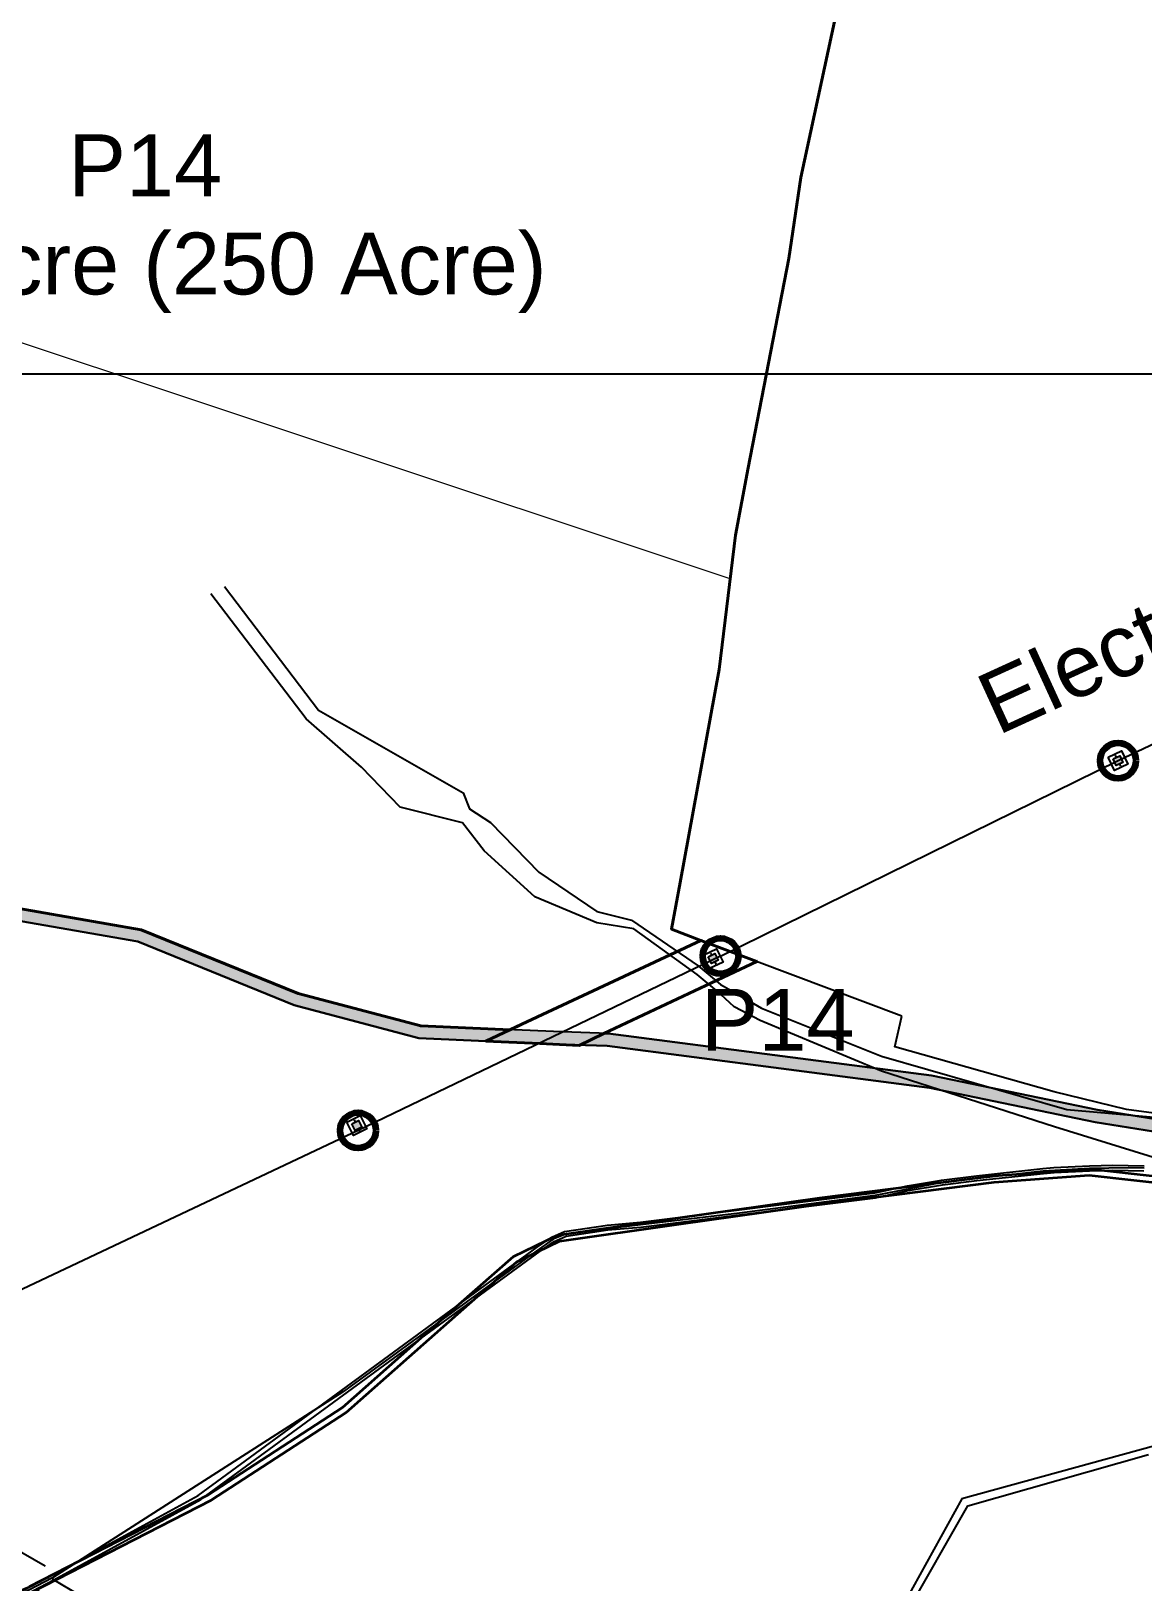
# Model space of a CAD drawing. Header units: metres. Extents: x 201400 to 215600, y 173235 to 1738400.
# Drawn here: x 209949 to 210847, y 1733523 to 1734777 of the extents above; entities that cross this region are included whole.
import ezdxf

# ---------------------------------------------------------------- set-up
doc = ezdxf.new("R2010")
doc.units = ezdxf.units.M
for name, color, linetype in [('220 KV POWER LINE', 1, 'Continuous'), ('B.T. ROAD', 7, 'Continuous'), ('GRID LINES', 250, 'Continuous'), ('Ls', 170, 'Continuous'), ('name power lines', 1, 'Continuous'), ('road', 10, 'Continuous')]:
    doc.layers.add(name, color=color, linetype=linetype)
doc.layers.add('250Acres', color=7, linetype='Continuous', lineweight=25)
doc.layers.add('STREAM', color=7, linetype='Continuous', lineweight=0, true_color=0x3dcfff)
doc.styles.get("Standard").update_dxf_attribs({"font": 'arial.ttf', "height": 50})
doc.linetypes.add('ZIGZAG', pattern='A,0.0001,-0.2,[131,ltypeshp.shx,S=0.2,R=0,X=-0.2,Y=0],-0.4,[131,ltypeshp.shx,S=0.2,R=180,X=0.2,Y=0],-0.2', length=0.8001)

msp = doc.modelspace()

# ---------------------------------------------------------------- hatches: boundary and pattern name
h = msp.add_hatch(color=253)
h.dxf.hatch_style = 1
h.paths.add_polyline_path([(210415.1, 1733966.4), (210371.1, 1733967.9), (210263.7, 1733972.5), (210164.6, 1733998.7), (210037.8, 1734050.3), (209898.6, 1734074.6), (209762.5, 1734095.2), (209758.9, 1734085.7), (209896.9, 1734064.8), (210035.1, 1734040.7), (210161.4, 1733989.2), (210262.2, 1733962.6), (210370.7, 1733957.9), (210414.3, 1733956.4), (210554.9, 1733938), (210674.9, 1733922.4), (210808.9, 1733894.7), (210889.7, 1733881.7), (210891.5, 1733891.6), (210810.7, 1733904.6), (210676.6, 1733932.3), (210556.2, 1733948)])
at = {"layer": 'name power lines', "linetype": 'Continuous', "ltscale": 190}
h = msp.add_hatch(color=1, dxfattribs=at)
h.paths.add_polyline_path([(210208, 1733893.4), (210213.4, 1733896), (210216, 1733890.6), (210210.6, 1733888)])
h.paths.add_polyline_path([(210496, 1734028.4), (210501.4, 1734031), (210504, 1734025.6), (210498.6, 1734023)])
h.paths.add_polyline_path([(210823.3, 1734188.5), (210828.7, 1734191), (210831.3, 1734185.6), (210825.8, 1734183.1)])
h.paths.add_polyline_path([(211150, 1734343.4), (211155.4, 1734346), (211158, 1734340.6), (211152.6, 1734338)])
h.paths.add_polyline_path([(211468.2, 1734494.2), (211473.6, 1734496.8), (211476.2, 1734491.4), (211470.8, 1734488.8)])
h.paths.add_polyline_path([(211799.7, 1734650.3), (211805.1, 1734652.8), (211807.7, 1734647.4), (211802.2, 1734644.9)])
h.paths.add_polyline_path([(212136.7, 1734808.2), (212142.1, 1734810.7), (212144.7, 1734805.3), (212139.2, 1734802.7)])

# ---------------------------------------------------------------- linework, layer by layer
at = {"color": 1, "linetype": 'Continuous', "ltscale": 50}
for p, q in [((210825.1, 1734191.6, 283.8), (210826, 1734189.8, 283.8)), ((210828.5, 1734184.3, 283.8), (210829.4, 1734182.5, 283.8)), ((210497.9, 1734031.5), (210498.7, 1734029.7)), ((210501.3, 1734024.3), (210502.1, 1734022.5)), ((210209.9, 1733896.5), (210210.7, 1733894.7)), ((210213.3, 1733889.3), (210214.1, 1733887.5))]:
    msp.add_line(p, q, dxfattribs=at)
at = {"color": 7}
msp.add_line((210466.4, 1734050.7), (210469.9, 1734069.6), dxfattribs=at)
at = {"color": 1, "linetype": 'Continuous', "ltscale": 50}
for points, elevation in [([(210819.3, 1734189.9), (210830.1, 1734195), (210835.3, 1734184.2), (210824.4, 1734179.1), (210819.3, 1734189.9)], 283.8), ([(210823.3, 1734188.5), (210828.7, 1734191), (210831.3, 1734185.6), (210825.8, 1734183.1), (210823.3, 1734188.5)], 283.8), ([(210345.5, 1733973.9), (210491.3, 1734042.2)], 298.7)]:
    msp.add_lwpolyline(points, dxfattribs=dict(at, elevation=elevation))
at = {"color": 253, "flags": 128}
msp.add_lwpolyline([(210415.1, 1733966.4), (210371.1, 1733967.9), (210263.7, 1733972.5), (210164.6, 1733998.7), (210037.8, 1734050.3), (209898.6, 1734074.6), (209762.5, 1734095.2), (209758.9, 1734085.7), (209896.9, 1734064.8), (210035.1, 1734040.7), (210161.4, 1733989.2), (210262.2, 1733962.6), (210370.7, 1733957.9), (210414.3, 1733956.4), (210554.9, 1733938), (210674.9, 1733922.4), (210808.9, 1733894.7), (210889.7, 1733881.7), (210891.5, 1733891.6), (210810.7, 1733904.6), (210676.6, 1733932.3), (210556.2, 1733948)], close=True, dxfattribs=at)
at = {"color": 6, "flags": 128}
msp.add_lwpolyline([(210889.7, 1733881.7), (210808.9, 1733894.7), (210674.9, 1733922.4), (210554.9, 1733938), (210414.3, 1733956.4), (210370.7, 1733957.9), (210262.2, 1733962.6), (210161.4, 1733989.2), (210035.1, 1734040.7), (209896.9, 1734064.8), (209758.9, 1734085.7)], dxfattribs=at)
at = {"color": 1, "linetype": 'Continuous', "ltscale": 50}
for points in [[(210535.9, 1734025.1), (210507.5, 1734011.2), (210411.7, 1733966.3)], [(210492, 1734029.8), (210502.8, 1734035), (210508, 1734024.2), (210497.2, 1734019), (210492, 1734029.8)], [(210496, 1734028.4), (210501.4, 1734031), (210504, 1734025.6), (210498.6, 1734023), (210496, 1734028.4)], [(210204, 1733894.8), (210214.8, 1733900), (210220, 1733889.2), (210209.2, 1733884), (210204, 1733894.8)], [(210208, 1733893.4), (210213.4, 1733896), (210216, 1733890.6), (210210.6, 1733888), (210208, 1733893.4)]]:
    msp.add_lwpolyline(points, dxfattribs=at)
at = {"color": 7, "flags": 128}
msp.add_lwpolyline([(210652.4, 1733980.3), (210535.1, 1734024.7), (210421, 1733970.7), (210412.1, 1733966.5), (210415.1, 1733966.4), (210556.2, 1733948), (210676.6, 1733932.3), (210810.7, 1733904.6), (210891.5, 1733891.6), (210892.6, 1733897.1), (210834.1, 1733905), (210775.7, 1733919.3), (210646.8, 1733955.5)], close=True, dxfattribs=at)
at = {"layer": '220 KV POWER LINE', "linetype": 'ZIGZAG', "ltscale": 50}
for points, elevation in [([(210827.3, 1734187.1), (211154, 1734342), (211479, 1734496), (211804, 1734649), (212137, 1734805)], 286.6), ([(210827.3, 1734187.1), (211154, 1734342), (211479, 1734496), (211804, 1734649), (212137, 1734805)], 286.6), ([(210506, 1734029), (210827.3, 1734187.1)], 283.8), ([(210506, 1734029), (210827.3, 1734187.1)], 283.8), ([(210506, 1734029), (210827.3, 1734187.1)], 283.8), ([(210506, 1734029), (210213, 1733888), (209843, 1733713), (209473, 1733544), (209193, 1733409), (208864, 1733246), (208523, 1733081), (208187, 1732918)], 283.8), ([(210506, 1734029), (210213, 1733888), (209843, 1733713), (209473, 1733544), (209193, 1733409), (208864, 1733246), (208523, 1733081), (208187, 1732918)], 283.8)]:
    msp.add_lwpolyline(points, dxfattribs=dict(at, elevation=elevation))
at = {"layer": '220 KV POWER LINE', "linetype": 'ZIGZAG', "lineweight": 140, "ltscale": 25}
for centre in [(210827.3, 1734187.1, 283.8), (210827.3, 1734187.1, 283.8), (210827.3, 1734187.1, 283.8), (210506, 1734029, 283.8), (210506, 1734029, 283.8), (210506, 1734029, 283.8), (210213, 1733888, 283.8), (210213, 1733888, 283.8), (210213, 1733888, 283.8)]:
    msp.add_circle(centre, 14.4, dxfattribs=at)
at = {"layer": '250Acres', "color": 5, "lineweight": 40, "flags": 128}
msp.add_lwpolyline([(209898.6, 1734074.6), (210037.8, 1734050.3), (210164.6, 1733998.7), (210263.7, 1733972.5), (210335.9, 1733969.4), (210345.5, 1733973.9), (210490.2, 1734041.7), (210466.4, 1734050.7), (210473.3, 1734088.6), (210504.8, 1734260.9), (210518, 1734369.4), (210528.4, 1734423.9), (210561.1, 1734593.1), (210571, 1734658.8), (210604, 1734812.6)], dxfattribs=at)
at = {"layer": '250Acres', "color": 5, "linetype": 'Continuous', "lineweight": 40, "ltscale": 50}
msp.add_lwpolyline([(210411.7, 1733966.3), (210391.6, 1733956.8), (210359.8, 1733958.4), (210316.4, 1733960.2), (210345.5, 1733973.9), (210490.2, 1734041.7), (210535.2, 1734024.7), (210411.7, 1733966.3)], dxfattribs=at)
at = {"layer": 'B.T. ROAD', "linetype": 'Continuous', "elevation": 309.5}
for points in [[(209803.9, 1733454.6), (209949.3, 1733514.6), (210094.3, 1733588.9), (210203.4, 1733659.9), (210298.2, 1733743.6), (210341.4, 1733781.8), (210375.8, 1733798.5), (210472.4, 1733812.3), (210586.8, 1733828.5), (210727.1, 1733846.2), (210804, 1733851.9), (210917.1, 1733839.2), (211005.1, 1733825.1), (211105.1, 1733802.4), (211131.9, 1733789.7), (211159.5, 1733780.8), (211182.4, 1733777.7), (211223.1, 1733797.4), (211275.5, 1733830.8), (211682.5, 1734037.9), (211978.2, 1734193.8), (212105.3, 1734260.2), (212144.5, 1734284), (212149.9, 1734290.1)], [(209796.1, 1733456.8), (209947.3, 1733519.2), (210091.8, 1733593.2), (210200.4, 1733663.9), (210294.8, 1733747.4), (210338.6, 1733786), (210374.3, 1733803.3), (210471.7, 1733817.3), (210586.2, 1733833.5), (210726.6, 1733851.2), (210804.1, 1733857), (210917.7, 1733844.2)]]:
    msp.add_lwpolyline(points, dxfattribs=at)
at = {"layer": 'B.T. ROAD', "linetype": 'Continuous', "lineweight": 35, "elevation": 309.5}
for points in [[(209947.3, 1733519.2), (210091.8, 1733593.2), (210200.4, 1733663.9), (210294.8, 1733747.4), (210338.6, 1733786), (210374.3, 1733803.3), (210471.7, 1733817.3), (210586.2, 1733833.5), (210726.6, 1733851.2), (210804.1, 1733857), (210917.7, 1733844.2)], [(209947.3, 1733519.2), (210091.8, 1733593.2), (210200.4, 1733663.9), (210294.8, 1733747.4), (210338.6, 1733786), (210374.3, 1733803.3), (210471.7, 1733817.3), (210586.2, 1733833.5), (210726.6, 1733851.2), (210804.1, 1733857), (210917.7, 1733844.2)], [(209949.3, 1733514.6), (210094.3, 1733588.9), (210203.4, 1733659.9), (210298.2, 1733743.6), (210341.4, 1733781.8), (210375.8, 1733798.5), (210472.4, 1733812.3), (210586.8, 1733828.5), (210727.1, 1733846.2), (210804, 1733851.9), (210917.1, 1733839.2)], [(209949.3, 1733514.6), (210094.3, 1733588.9), (210203.4, 1733659.9), (210298.2, 1733743.6), (210341.4, 1733781.8), (210375.8, 1733798.5), (210472.4, 1733812.3), (210586.8, 1733828.5), (210727.1, 1733846.2), (210804, 1733851.9), (210917.1, 1733839.2)]]:
    msp.add_lwpolyline(points, dxfattribs=at)
at = {"layer": 'GRID LINES', "color": 9, "linetype": 'Continuous'}
msp.add_line((201500, 1734500), (215500, 1734500), dxfattribs=at)
at = {"layer": 'Ls', "color": 2, "elevation": -313.9}
msp.add_lwpolyline([(210848.3, 1733857.4), (210835.6, 1733857.7), (210804.1, 1733857.3), (210766.8, 1733855.1), (210685, 1733845.9), (210630.9, 1733835.5), (210521.2, 1733821), (210441.4, 1733811.7), (210381.6, 1733804.4), (210370.6, 1733800), (210356.9, 1733790.5), (210201.3, 1733676.9), (209966.1, 1733526.3), (209909.5, 1733496.9), (209864.3, 1733485.2), (209850.5, 1733481.8), (209786.4, 1733459.2)], dxfattribs=at)
at = {"layer": 'road', "color": 7}
for points in [[(209783.3, 1733460), (209849.9, 1733483.7), (209908.8, 1733498.8), (209965.2, 1733528.1), (210083.9, 1733592.9), (210357.9, 1733793.7), (210369.6, 1733801.8), (210380, 1733806.3), (210414.5, 1733811.5), (210441.2, 1733813.7), (210630.6, 1733837.5), (210657, 1733843.2), (210684.7, 1733847.9), (210712.8, 1733851.4), (210766.6, 1733857.1), (210775.3, 1733857.9), (210804.1, 1733859.3), (210823.2, 1733859.8), (210835.6, 1733859.7), (210848.5, 1733859.3)], [(209790.2, 1733458.2), (209851.1, 1733479.9), (209910.2, 1733495), (209967.1, 1733524.6), (210086, 1733589.5), (210360.2, 1733790.4), (210371.6, 1733798.3), (210381.2, 1733802.4), (210415, 1733807.5), (210441.6, 1733809.7), (210631.3, 1733833.5), (210657.7, 1733839.3), (210685.3, 1733843.9), (210713.2, 1733847.5), (210767, 1733853.1), (210775.6, 1733853.9), (210804.2, 1733855.3), (210823.2, 1733855.8), (210835.5, 1733855.7), (210848.1, 1733855.4)]]:
    msp.add_lwpolyline(points, dxfattribs=at)
at = {"layer": 'STREAM'}
for points, elevation in [([(210513.7, 1734334.1), (208462, 1735018)], 288.9), ([(210105, 1734328), (210181, 1734228), (210298, 1734161), (210303, 1734148), (210320, 1734137), (210359.1, 1734097), (210405.9, 1734065), (210434, 1734058), (210488, 1734021), (210505.9, 1734005.9), (210515, 1734001), (210539, 1733987), (210636, 1733948), (210786, 1733905), (210887, 1733896), (210992, 1733867.9), (211088, 1733834), (211120, 1733829), (211135, 1733823), (211160, 1733806)], 287.7), ([(211159, 1733801), (211135, 1733819), (211120, 1733824), (211083, 1733823.9), (210990, 1733838), (210882.1, 1733858), (210776, 1733891), (210636, 1733936), (210538, 1733977), (210517, 1733988), (210503, 1734001), (210487, 1734014), (210436, 1734051), (210405.9, 1734056), (210356, 1734076.9), (210315, 1734114), (210297.3, 1734136.8), (210247.1, 1734149.5), (210215.9, 1734181.9), (210171, 1734221), (210094, 1734322)], 282.4), ([(209954, 1733516), (210007, 1733485), (210040, 1733467), (210090, 1733431), (210140, 1733400), (210165, 1733395), (210201.5, 1733386.4), (210308, 1733363), (210345, 1733359.9), (210401, 1733342), (210435, 1733339), (210494, 1733365.9), (210564, 1733414), (210646, 1733474), (210656, 1733497), (210705.9, 1733584.3), (210852, 1733626)], 283.3), ([(210857, 1733633), (210701, 1733590), (210650, 1733497.9), (210559, 1733421), (210487.1, 1733376.9), (210423, 1733358), (210402, 1733352), (210349, 1733369), (210311, 1733378), (210201.5, 1733389.1), (210166, 1733397), (210140, 1733403), (210093, 1733433), (210052, 1733476), (210017, 1733495), (209966, 1733525)], 267.4), ([(209871, 1733587), (209960, 1733536)], 283.5)]:
    msp.add_lwpolyline(points, dxfattribs=dict(at, elevation=elevation))
at = {"layer": 'STREAM', "linetype": 'Continuous', "lineweight": 25}
for points, elevation in [([(210105, 1734328), (210181, 1734228), (210298, 1734161), (210303, 1734148), (210320, 1734137), (210359.1, 1734097), (210405.9, 1734065), (210434, 1734058), (210488, 1734021), (210505.9, 1734005.9), (210515, 1734001), (210539, 1733987), (210636, 1733948), (210786, 1733905), (210887, 1733896), (210992, 1733867.9), (211088, 1733834), (211120, 1733829), (211135, 1733823), (211160, 1733806)], 287.7), ([(210105, 1734328), (210181, 1734228), (210298, 1734161), (210303, 1734148), (210320, 1734137), (210359.1, 1734097), (210405.9, 1734065), (210434, 1734058), (210488, 1734021), (210505.9, 1734005.9), (210515, 1734001), (210539, 1733987), (210636, 1733948), (210786, 1733905), (210887, 1733896), (210992, 1733867.9), (211088, 1733834), (211120, 1733829), (211135, 1733823), (211160, 1733806)], 287.7), ([(210105, 1734328), (210181, 1734228), (210298, 1734161), (210303, 1734148), (210320, 1734137), (210359.1, 1734097), (210405.9, 1734065), (210434, 1734058), (210488, 1734021), (210505.9, 1734005.9), (210515, 1734001), (210539, 1733987), (210636, 1733948), (210786, 1733905), (210887, 1733896), (210992, 1733867.9), (211088, 1733834), (211120, 1733829), (211135, 1733823), (211160, 1733806)], 287.7), ([(211159, 1733801), (211135, 1733819), (211120, 1733824), (211083, 1733823.9), (210990, 1733838), (210882.1, 1733858), (210776, 1733891), (210636, 1733936), (210538, 1733977), (210517, 1733988), (210503, 1734001), (210487, 1734014), (210436, 1734051), (210405.9, 1734056), (210356, 1734076.9), (210315, 1734114), (210297.3, 1734136.8), (210247.1, 1734149.5), (210215.9, 1734181.9), (210171, 1734221), (210094, 1734322)], 282.4), ([(211159, 1733801), (211135, 1733819), (211120, 1733824), (211083, 1733823.9), (210990, 1733838), (210882.1, 1733858), (210776, 1733891), (210636, 1733936), (210538, 1733977), (210517, 1733988), (210503, 1734001), (210487, 1734014), (210436, 1734051), (210405.9, 1734056), (210356, 1734076.9), (210315, 1734114), (210297.3, 1734136.8), (210247.1, 1734149.5), (210215.9, 1734181.9), (210171, 1734221), (210094, 1734322)], 282.4), ([(211159, 1733801), (211135, 1733819), (211120, 1733824), (211083, 1733823.9), (210990, 1733838), (210882.1, 1733858), (210776, 1733891), (210636, 1733936), (210538, 1733977), (210517, 1733988), (210503, 1734001), (210487, 1734014), (210436, 1734051), (210405.9, 1734056), (210356, 1734076.9), (210315, 1734114), (210297.3, 1734136.8), (210247.1, 1734149.5), (210215.9, 1734181.9), (210171, 1734221), (210094, 1734322)], 282.4), ([(209954, 1733516), (210007, 1733485), (210040, 1733467), (210090, 1733431), (210140, 1733400), (210165, 1733395), (210201.5, 1733386.4), (210308, 1733363), (210345, 1733359.9), (210401, 1733342), (210435, 1733339), (210494, 1733365.9), (210564, 1733414), (210646, 1733474), (210656, 1733497), (210705.9, 1733584.3), (210852, 1733626)], 283.3), ([(209954, 1733516), (210007, 1733485), (210040, 1733467), (210090, 1733431), (210140, 1733400), (210165, 1733395), (210201.5, 1733386.4), (210308, 1733363), (210345, 1733359.9), (210401, 1733342), (210435, 1733339), (210494, 1733365.9), (210564, 1733414), (210646, 1733474), (210656, 1733497), (210705.9, 1733584.3), (210852, 1733626)], 283.3), ([(210857, 1733633), (210701, 1733590), (210650, 1733497.9), (210559, 1733421), (210487.1, 1733376.9), (210423, 1733358), (210402, 1733352), (210349, 1733369), (210311, 1733378), (210201.5, 1733389.1), (210166, 1733397), (210140, 1733403), (210093, 1733433), (210052, 1733476), (210017, 1733495), (209966, 1733525)], 267.4), ([(210857, 1733633), (210701, 1733590), (210650, 1733497.9), (210559, 1733421), (210487.1, 1733376.9), (210423, 1733358), (210402, 1733352), (210349, 1733369), (210311, 1733378), (210201.5, 1733389.1), (210166, 1733397), (210140, 1733403), (210093, 1733433), (210052, 1733476), (210017, 1733495), (209966, 1733525)], 267.4), ([(209871, 1733587), (209960, 1733536)], 283.5), ([(209871, 1733587), (209960, 1733536)], 283.5), ([(209871, 1733587), (209960, 1733536)], 283.5)]:
    msp.add_lwpolyline(points, dxfattribs=dict(at, elevation=elevation))

# ---------------------------------------------------------------- texts
at = {"layer": '220 KV POWER LINE', "color": 1, "linetype": 'ByBlock'}
msp.add_text('Electrical line 220 KV', height=50, rotation=24.5982, dxfattribs=at).set_placement((210729.9, 1734207.1, 309.5))
at = {"layer": '250Acres', "linetype": 'Continuous', "lineweight": 40, "ltscale": 50}
for s, p in [('P14', (209978.8, 1734643.5)), ('250 Acre (250 Acre)', (209740.4, 1734564.1)), ('P14', (210490, 1733952.5))]:
    msp.add_text(s, height=50, dxfattribs=at).set_placement(p)

doc.saveas('drawing.dxf')
